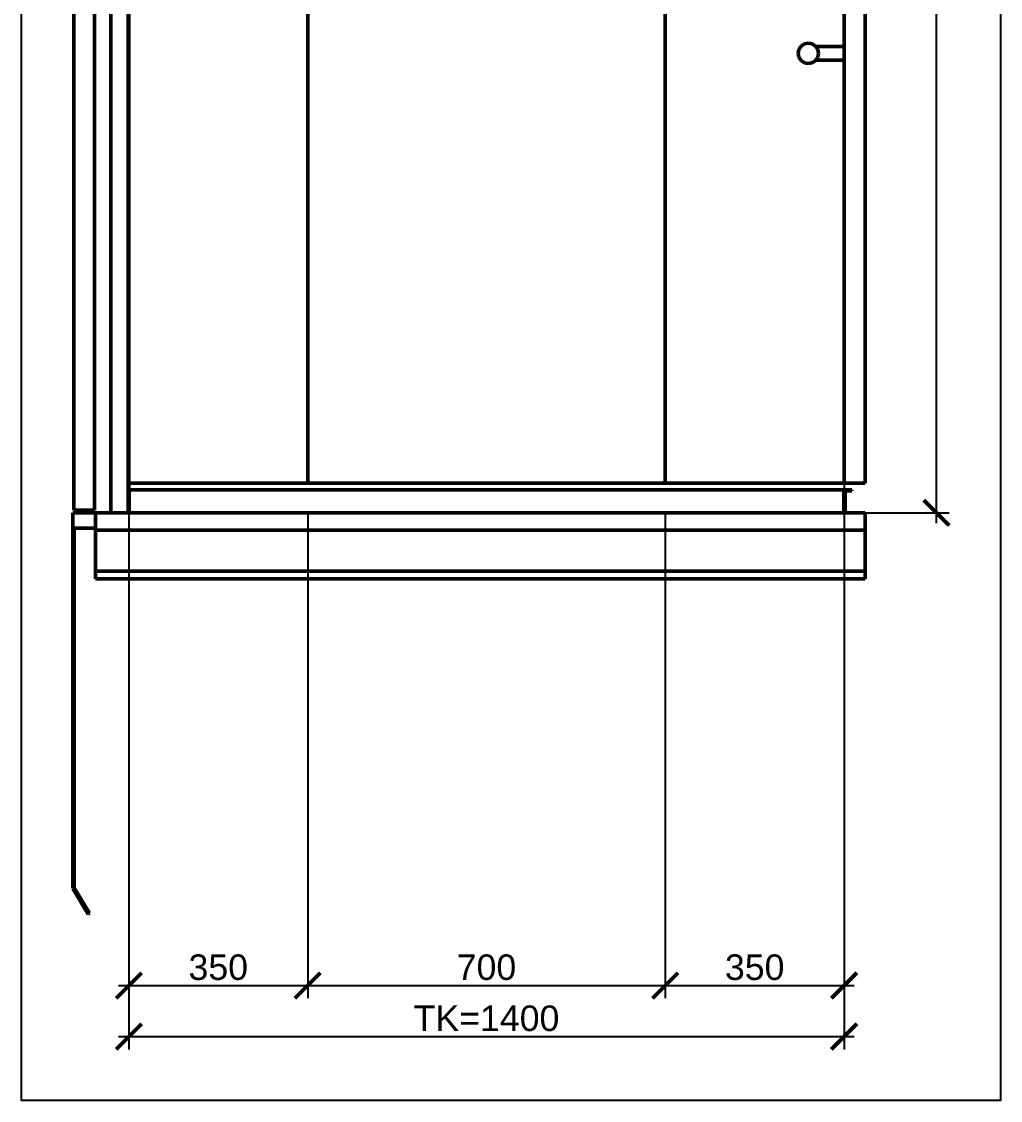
# Model space of a CAD drawing. Header units: millimetres. Extents: x -2854 to 202754, y -48725 to 27067.
# Drawn here: x 184119 to 186035, y -43034 to -40921 of the extents above; entities that cross this region are included whole.
import ezdxf

# ---------------------------------------------------------------- set-up
doc = ezdxf.new("R2010")
doc.units = ezdxf.units.MM
for name, color, linetype, lineweight in [('AM_0', 7, 'Continuous', 50), ('AM_5', 3, 'Continuous', 25), ('LDCar-AM_0', 7, 'Continuous', 50), ('LDCarFrame-AM_0', 7, 'Continuous', 50), ('LDShaft-AM_5', 3, 'Continuous', 25)]:
    doc.layers.add(name, color=color, linetype=linetype, lineweight=lineweight)
doc.layers.add('AM_VIEWS', color=1, linetype='Continuous', lineweight=25, plot=False)
doc.styles.add('LD', font='ARIALUNI.ttf')
doc.dimstyles.new('LIFT', dxfattribs={"dimtxt": 2.5, "dimasz": 2.5, "dimexe": 1.25, "dimexo": 0, "dimgap": 0.5, "dimtad": 1, "dimdec": 0, "dimzin": 1, "dimdsep": 46, "dimtxsty": 'LD', "dimblk": 'ARCHTICK', "dimcen": 0, "dimdle": 1, "dimclrd": 3, "dimclre": 3, "dimclrt": 4, "dimadec": 0, "dimazin": 0, "dimtp": 0.1, "dimtm": 0.1, "dimtfac": 0.71, "dimtdec": 0, "dimtix": 1, "dimtmove": 0, "dimatfit": 3, "dimfxl": 1, "dimtolj": 1, "dimarcsym": 0})

# ---------------------------------------------------------------- blocks, each defined once
blk = doc.blocks.new('LD_20260610085845_000003F5')
at = {"layer": 'LDCarFrame-AM_0'}
for p, q in [((741, 2679), (-765, 2679)), ((-765, 2679), (-765, 2629)), ((741, 2629), (741, 2679)), ((-765, 2629), (741, 2629)), ((700, 2530), (-700, 2530)), ((-700, 2530), (-700, 2528)), ((-700, 2528), (700, 2528)), ((700, 2528), (700, 2530)), ((741, 129), (-765, 129)), ((-765, 129), (-765, 95)), ((741, 95), (741, 129)), ((741, 95), (-765, 95)), ((-765, 95), (-765, 15)), ((-765, 95), (741, 95)), ((741, 15), (741, 95)), ((-765, 15), (741, 15)), ((741, 15), (-765, 15)), ((-765, 15), (-765, 0)), ((-765, 0), (741, 0)), ((741, 0), (741, 15))]:
    blk.add_line(p, q, dxfattribs=at)
blk = doc.blocks.new('LD_20260610085846_00000006')
at = {"layer": 'AM_0'}
for p, q in [((175, 2500), (-175, 2500)), ((-175, 2500), (-175, 2430)), ((175, 2401), (175, 2500)), ((-175, 2399), (-175, 58)), ((175, 913.5), (175, 2399)), ((175, 58), (175, 886.5)), ((-175, 58), (175, 58))]:
    blk.add_line(p, q, dxfattribs=at)
blk = doc.blocks.new('LD_20260610085846_00000007')
at = {"layer": 'AM_0'}
for p, q in [((350, 2500), (-350, 2500)), ((-350, 2500), (-350, 2430)), ((350, 2430), (350, 2500)), ((-350, 2399), (-350, 58)), ((350, 58), (350, 2399)), ((-350, 58), (350, 58))]:
    blk.add_line(p, q, dxfattribs=at)
blk = doc.blocks.new('LD_20260610085846_00000008')
at = {"layer": 'AM_0'}
for p, q in [((175, 2500), (-175, 2500)), ((-175, 2500), (-175, 2401)), ((175, 2430), (175, 2500)), ((-175, 2399), (-175, 58)), ((175, 58), (175, 2399)), ((-175, 58), (175, 58))]:
    blk.add_line(p, q, dxfattribs=at)
blk = doc.blocks.new('LD_20260610085846_0000000A')
at = {"layer": 'AM_0'}
for p, q in [((-699.25, 45), (-699.25, 0)), ((699.25, 45), (-699.25, 45)), ((699.25, 0), (699.25, 45)), ((-699.25, 0), (699.25, 0))]:
    blk.add_line(p, q, dxfattribs=at)
blk = doc.blocks.new('LD_20260610085846_0000000D')
at = {"layer": 'AM_0'}
for p, q in [((-84.1, 914.1), (-88.5, 907.7)), ((-77.7, 918.5), (-84.1, 914.1)), ((-70, 920), (-77.7, 918.5)), ((-62.3, 918.5), (-70, 920)), ((-55.9, 914.1), (-62.3, 918.5)), ((-51.5, 907.7), (-55.9, 914.1)), ((0, 913.5), (-55.4, 913.5)), ((0, 912.5), (0, 913.5)), ((0, 909.5), (0, 912.5)), ((0, 905.2), (0, 909.5)), ((-88.5, 907.7), (-90, 900)), ((-90, 900), (-88.5, 892.3)), ((-88.5, 892.3), (-84.1, 885.9)), ((-55.9, 885.9), (-51.5, 892.3)), ((-50, 900), (-51.5, 907.7)), ((-51.5, 892.3), (-50, 900)), ((0, 900), (0, 905.2)), ((0, 894.8), (0, 900)), ((0, 890.5), (0, 894.8)), ((0, 887.5), (0, 890.5)), ((0, 886.5), (0, 887.5)), ((-84.1, 885.9), (-77.7, 881.5)), ((-77.7, 881.5), (-70, 880)), ((-70, 880), (-62.3, 881.5)), ((-62.3, 881.5), (-55.9, 885.9)), ((-55.4, 886.5), (0, 886.5))]:
    blk.add_line(p, q, dxfattribs=at)
blk = doc.blocks.new('LD_20260610085846_0000000E')
at = {"layer": 'AM_0'}
for p, q in [((41, 2500), (0, 2500)), ((0, 2500), (0, 58)), ((41, 58), (41, 2500)), ((0, 58), (41, 58))]:
    blk.add_line(p, q, dxfattribs=at)
blk = doc.blocks.new('LD_20260610085846_00000010')
at = {"layer": 'AM_0'}
for p, q in [((15, 45), (0, 45)), ((0, 45), (0, 0)), ((2, 43), (15, 43)), ((2, 0), (2, 43)), ((15, 43), (15, 45)), ((0, 0), (2, 0))]:
    blk.add_line(p, q, dxfattribs=at)
blk = doc.blocks.new('LD_20260610085846_00000012')
at = {"layer": 'AM_0'}
for p, q in [((0, 2500), (-30, 2500)), ((-30, 2500), (-30, 2000)), ((0, 2000), (0, 2500)), ((-1.5, 2000), (-35, 2000)), ((-35, 2000), (-35, 0)), ((-30, 2000), (0, 2000)), ((0, 2000), (-1.5, 2000)), ((-1.5, 2000), (-1.5, 0)), ((-1.5, 0), (-1.5, 2000)), ((0, 0), (0, 2000)), ((-35, 0), (-1.5, 0)), ((-1.5, 0), (0, 0))]:
    blk.add_line(p, q, dxfattribs=at)
blk = doc.blocks.new('LD_20260610085846_00000013')
at = {"layer": 'LDCar-AM_0'}
for p, q in [((2.5, 2005), (2.5, 5)), ((42.5, 2005), (2.5, 2005)), ((42.5, 5), (42.5, 2005)), ((0, 0), (0, -30)), ((45, 0), (0, 0)), ((2.5, 5), (42.5, 5)), ((45, -30), (45, 0)), ((0, -30), (45, -30)), ((0, -30), (0, -735)), ((3, -30), (0, -30)), ((3, -735), (3, -30)), ((0, -735), (3, -735)), ((2.8, -734.2), (0.2, -735.8)), ((0.2, -735.8), (30.2, -785.8)), ((32.8, -784.2), (2.8, -734.2)), ((30.2, -785.8), (32.8, -784.2))]:
    blk.add_line(p, q, dxfattribs=at)
blk = doc.blocks.new('_ArchTick')
at = {"color": 0, "linetype": 'ByBlock', "const_width": 0.15}
blk.add_lwpolyline([(-0.5, -0.5), (0.5, 0.5)], dxfattribs=at)
blk = doc.blocks.new('*D2531')
at = {"layer": 'Defpoints', "color": 0, "transparency": 16777216}
for p in [(184329.2, -41883), (184679.2, -41883), (184679.2, -42808.8)]:
    blk.add_point(p, dxfattribs=at)
at = {"layer": 'LDShaft-AM_5', "color": 3, "lineweight": -2, "transparency": 16777216}
for p, q in [((184329.2, -41883), (184329.2, -42833.8)), ((184679.2, -41883), (184679.2, -42833.8)), ((184309.2, -42808.8), (184699.2, -42808.8))]:
    blk.add_line(p, q, dxfattribs=at)
at = {"layer": 'LDShaft-AM_5', "color": 3, "lineweight": -2, "transparency": 16777216, "xscale": 50, "yscale": 50, "zscale": 50, "rotation": 180}
blk.add_blockref('_ArchTick', (184329.2, -42808.8), dxfattribs=at)
at = {"layer": 'LDShaft-AM_5', "color": 3, "lineweight": -2, "transparency": 16777216, "xscale": 50, "yscale": 50, "zscale": 50}
blk.add_blockref('_ArchTick', (184679.2, -42808.8), dxfattribs=at)
at = {"layer": 'LDShaft-AM_5', "color": 4, "transparency": 16777216, "insert": (184504.2, -42773.2), "char_height": 50, "attachment_point": 5, "style": 'LD'}
blk.add_mtext('\\A1;350', dxfattribs=at)
blk = doc.blocks.new('*D2532')
at = {"layer": 'Defpoints', "color": 0, "transparency": 16777216}
for p in [(184679.2, -41883), (185379.2, -41883), (185379.2, -42808.8)]:
    blk.add_point(p, dxfattribs=at)
at = {"layer": 'LDShaft-AM_5', "color": 3, "lineweight": -2, "transparency": 16777216}
for p, q in [((184679.2, -41883), (184679.2, -42833.8)), ((185379.2, -41883), (185379.2, -42833.8)), ((184659.2, -42808.8), (185399.2, -42808.8))]:
    blk.add_line(p, q, dxfattribs=at)
at = {"layer": 'LDShaft-AM_5', "color": 3, "lineweight": -2, "transparency": 16777216, "xscale": 50, "yscale": 50, "zscale": 50, "rotation": 180}
blk.add_blockref('_ArchTick', (184679.2, -42808.8), dxfattribs=at)
at = {"layer": 'LDShaft-AM_5', "color": 3, "lineweight": -2, "transparency": 16777216, "xscale": 50, "yscale": 50, "zscale": 50}
blk.add_blockref('_ArchTick', (185379.2, -42808.8), dxfattribs=at)
at = {"layer": 'LDShaft-AM_5', "color": 4, "transparency": 16777216, "insert": (185029.2, -42773.2), "char_height": 50, "attachment_point": 5, "style": 'LD'}
blk.add_mtext('\\A1;700', dxfattribs=at)
blk = doc.blocks.new('*D2533')
at = {"layer": 'Defpoints', "color": 0, "transparency": 16777216}
for p in [(185379.2, -41883), (185729.2, -41883), (185729.2, -42808.8)]:
    blk.add_point(p, dxfattribs=at)
at = {"layer": 'LDShaft-AM_5', "color": 3, "lineweight": -2, "transparency": 16777216}
for p, q in [((185379.2, -41883), (185379.2, -42833.8)), ((185729.2, -41883), (185729.2, -42833.8)), ((185359.2, -42808.8), (185749.2, -42808.8))]:
    blk.add_line(p, q, dxfattribs=at)
at = {"layer": 'LDShaft-AM_5', "color": 3, "lineweight": -2, "transparency": 16777216, "xscale": 50, "yscale": 50, "zscale": 50, "rotation": 180}
blk.add_blockref('_ArchTick', (185379.2, -42808.8), dxfattribs=at)
at = {"layer": 'LDShaft-AM_5', "color": 3, "lineweight": -2, "transparency": 16777216, "xscale": 50, "yscale": 50, "zscale": 50}
blk.add_blockref('_ArchTick', (185729.2, -42808.8), dxfattribs=at)
at = {"layer": 'LDShaft-AM_5', "color": 4, "transparency": 16777216, "insert": (185554.2, -42773.2), "char_height": 50, "attachment_point": 5, "style": 'LD'}
blk.add_mtext('\\A1;350', dxfattribs=at)
blk = doc.blocks.new('*D2534')
at = {"layer": 'Defpoints', "color": 0, "transparency": 16777216}
for p in [(185029.2, -39383), (185910.2, -39383), (185029.2, -41883)]:
    blk.add_point(p, dxfattribs=at)
at = {"layer": 'LDShaft-AM_5', "color": 3, "lineweight": -2, "transparency": 16777216}
for p, q in [((185910.2, -41903), (185910.2, -39363)), ((185029.2, -39383), (185935.2, -39383)), ((185029.2, -41883), (185935.2, -41883))]:
    blk.add_line(p, q, dxfattribs=at)
at = {"layer": 'LDShaft-AM_5', "color": 3, "lineweight": -2, "transparency": 16777216, "xscale": 50, "yscale": 50, "zscale": 50}
for p, rotation in [((185910.2, -39383), 90), ((185910.2, -41883), 270)]:
    blk.add_blockref('_ArchTick', p, dxfattribs=dict(at, rotation=rotation))
at = {"layer": 'LDShaft-AM_5', "color": 4, "transparency": 16777216, "insert": (185874.7, -40633), "char_height": 50, "attachment_point": 5, "rotation": 90, "style": 'LD'}
blk.add_mtext('\\A1;HK=2500', dxfattribs=at)
blk = doc.blocks.new('*D2535')
at = {"layer": 'AM_5', "color": 3, "lineweight": -2, "transparency": 16777216}
for p, q in [((185729.2, -41825), (185729.2, -42933.8)), ((184329.2, -41883), (184329.2, -42933.8)), ((184309.2, -42908.8), (185749.2, -42908.8))]:
    blk.add_line(p, q, dxfattribs=at)
at = {"layer": 'Defpoints', "color": 0, "transparency": 16777216}
for p in [(185729.2, -41825), (184329.2, -41883), (185729.2, -42908.8)]:
    blk.add_point(p, dxfattribs=at)
at = {"layer": 'AM_5', "color": 3, "lineweight": -2, "transparency": 16777216, "xscale": 50, "yscale": 50, "zscale": 50, "rotation": 180}
blk.add_blockref('_ArchTick', (184329.2, -42908.8), dxfattribs=at)
at = {"layer": 'AM_5', "color": 3, "lineweight": -2, "transparency": 16777216, "xscale": 50, "yscale": 50, "zscale": 50}
blk.add_blockref('_ArchTick', (185729.2, -42908.8), dxfattribs=at)
at = {"layer": 'AM_5', "color": 4, "transparency": 16777216, "insert": (185029.2, -42873.2), "char_height": 50, "attachment_point": 5, "style": 'LD'}
blk.add_mtext('\\A1;TK=1400', dxfattribs=at)

msp = doc.modelspace()

# ---------------------------------------------------------------- linework, layer by layer
at = {"layer": 'AM_VIEWS'}
msp.add_lwpolyline([(184119.2, -38813), (186035.2, -38813), (186035.2, -43033.8), (184119.2, -43033.8)], close=True, dxfattribs=at)

# ---------------------------------------------------------------- block references
for name, p in [('LD_20260610085845_000003F5', (185029.2, -42012)), ('LD_20260610085846_00000012', (184329.2, -41883)), ('LD_20260610085846_00000008', (184504.2, -41883)), ('LD_20260610085846_00000007', (185029.2, -41883)), ('LD_20260610085846_00000006', (185554.2, -41883)), ('LD_20260610085846_0000000E', (185729.2, -41883)), ('LD_20260610085846_00000013', (184219.2, -41883)), ('LD_20260610085846_0000000D', (185729.2, -41883)), ('LD_20260610085846_0000000A', (185029.2, -41883)), ('LD_20260610085846_00000010', (185729.2, -41883))]:
    msp.add_blockref(name, p)

# ---------------------------------------------------------------- dimensions: what is measured, and where the dimension line sits
at = {"layer": 'AM_5'}
dim = msp.add_linear_dim(base=(185729.2, -42908.8), p1=(184329.2, -41883), p2=(185729.2, -41825), text='TK=<>', dimstyle='LIFT', override={"dimscale": 20, "dimtix": 1}, dxfattribs=at)
dim.commit()
dim.dimension.update_dxf_attribs({"geometry": '*D2535', "text_midpoint": (185029.2, -42873.2)})
at = {"layer": 'LDShaft-AM_5'}
dim = msp.add_linear_dim(base=(185910.2, -39383), p1=(185029.2, -41883), p2=(185029.2, -39383), angle=90, text='HK=<>', dimstyle='LIFT', override={"dimscale": 20, "dimtix": 1}, dxfattribs=at)
dim.commit()
dim.dimension.update_dxf_attribs({"geometry": '*D2534', "text_midpoint": (185874.7, -40633)})
for base, p1, p2, picture, middle in [((184679.2, -42808.8), (184329.2, -41883), (184679.2, -41883), '*D2531', (184504.2, -42773.2)), ((185379.2, -42808.8), (184679.2, -41883), (185379.2, -41883), '*D2532', (185029.2, -42773.2)), ((185729.2, -42808.8), (185379.2, -41883), (185729.2, -41883), '*D2533', (185554.2, -42773.2))]:
    dim = msp.add_linear_dim(base=base, p1=p1, p2=p2, dimstyle='LIFT', override={"dimscale": 20, "dimtix": 1}, dxfattribs=at)
    dim.commit()
    dim.dimension.update_dxf_attribs({"geometry": picture, "text_midpoint": middle})

doc.saveas('drawing.dxf')
